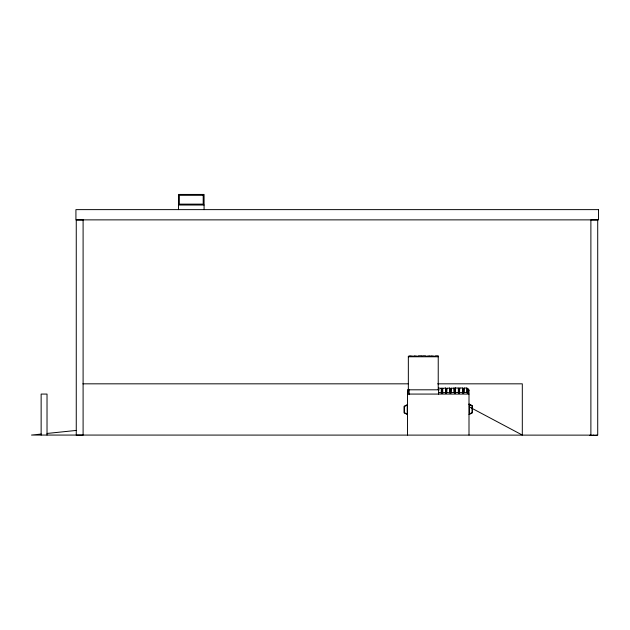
<?xml version="1.0" encoding="UTF-8"?>
<svg xmlns="http://www.w3.org/2000/svg" width="630" height="630" viewBox="0 0 630 630"><rect width="100%" height="100%" fill="white"/><g stroke="black" fill="none" stroke-linecap="round" stroke-linejoin="round"><path stroke-width="0.94" d="M408.342 389.34L408.342 389.844L408.342 356.265L409.949 355.761L413.815 356.265L414.217 355.761L418.076 356.265L418.485 355.761L421.69 355.761L421.69 356.265L422.328 356.265L422.754 355.761L425.534 355.761L425.919 356.265L429.802 355.761L430.896 356.273L431.298 355.761L435.141 356.273L435.566 355.769L438.236 355.769L438.228 389.852M468.476 393.285L467.358 393.285L467.358 388.86L466.877 388.017L464.097 388.017L463.704 388.86L463.003 388.86L462.609 388.017L459.805 387.978L459.42 388.86L458.75 388.86L458.333 388.017L455.136 388.017L455.12 393.293L454.482 393.293L454.065 388.017L450.907 388.442L450.907 393.293L450.198 393.293L449.796 388.017L446.623 388.442L446.607 393.293L445.906 393.293L445.528 388.017L442.323 388.442L442.323 393.293L441.685 393.293L441.685 388.442L438.59 388.017L438.59 394.136M459.42 388.434L459.412 393.293L458.742 393.293L458.75 388.434M445.906 393.293L445.528 388.017M462.609 388.017L463.011 393.285L463.79 392.876L463.782 388.45M468.381 391.514L469.003 389.805L469.003 435.062M463.79 392.876L464.097 388.017M459.805 387.978L459.412 393.293M450.907 392.868L451.293 388.017M447.024 388.017L446.607 393.293M442.323 392.868L445.528 392.443M407.523 404.594L404.106 406.303L404.106 412.863L407.523 414.572M469.003 414.572L472.421 412.863L472.421 405.688L469.003 403.98M41.21 434.062L31.5 435.062L597.712 435.133L597.712 219.941L590.885 219.941L590.885 435.133M47.037 433.456L76.175 430.44M178.463 205.018L204.081 205.018M408.342 356.769L438.236 356.777M82.884 383.827L408.185 383.827M437.685 383.827L522.309 383.827L522.309 435.062L469.311 406.909M441.685 388.86L442.323 388.86M450.198 388.86L450.907 388.86M467.358 388.86L468.476 388.86L468.476 394.136M439.26 389.805L407.523 389.805L407.523 435.062M438.59 392.443L441.685 392.868M447.024 392.443L450.198 392.868M451.293 392.443L454.065 392.443L454.482 393.293M458.742 393.293L458.333 392.443L455.12 392.443L455.12 393.293M464.097 392.443L466.877 392.443L467.358 393.285M469.003 394.073L407.523 394.073L409.114 389.805L409.114 394.663M469.003 404.594L472.043 405.917L472.043 412.626L469.381 413.957L469.381 404.594M590.082 435.488L596.917 435.488L596.917 435.078M459.805 392.403L462.609 392.443M463.704 388.86L463.704 393.285M462.995 388.45L463.011 393.285M593.499 435.078L593.499 435.488M590.082 435.078L590.082 435.566M467.287 388.505L467.287 392.931M466.877 388.017L466.877 392.443M458.333 388.017L458.333 392.443M455.561 388.017L455.561 392.443M455.136 388.017L455.136 388.86L454.49 388.442M454.065 388.017L454.065 392.443M449.796 388.017L449.796 392.443M446.623 388.442L445.93 388.86L445.93 388.442M442.748 388.017L442.748 392.443M441.26 388.017L441.26 392.443M204.081 209.625L204.081 194.434L178.463 194.434L178.463 209.625M47.022 435.062L47.022 394.073L41.139 394.073L41.139 435.062M407.232 405.051L404.389 406.476L404.389 412.681L407.232 414.107L407.232 405.051M203.199 195.316L179.345 195.316L179.345 204.136L203.199 204.136L203.199 195.316M598.5 209.625L75.923 209.625L75.923 219.87L598.5 219.87L598.5 209.625M83.097 219.957L76.261 219.957L76.261 435.149L83.097 435.149L83.097 219.957"/></g></svg>
